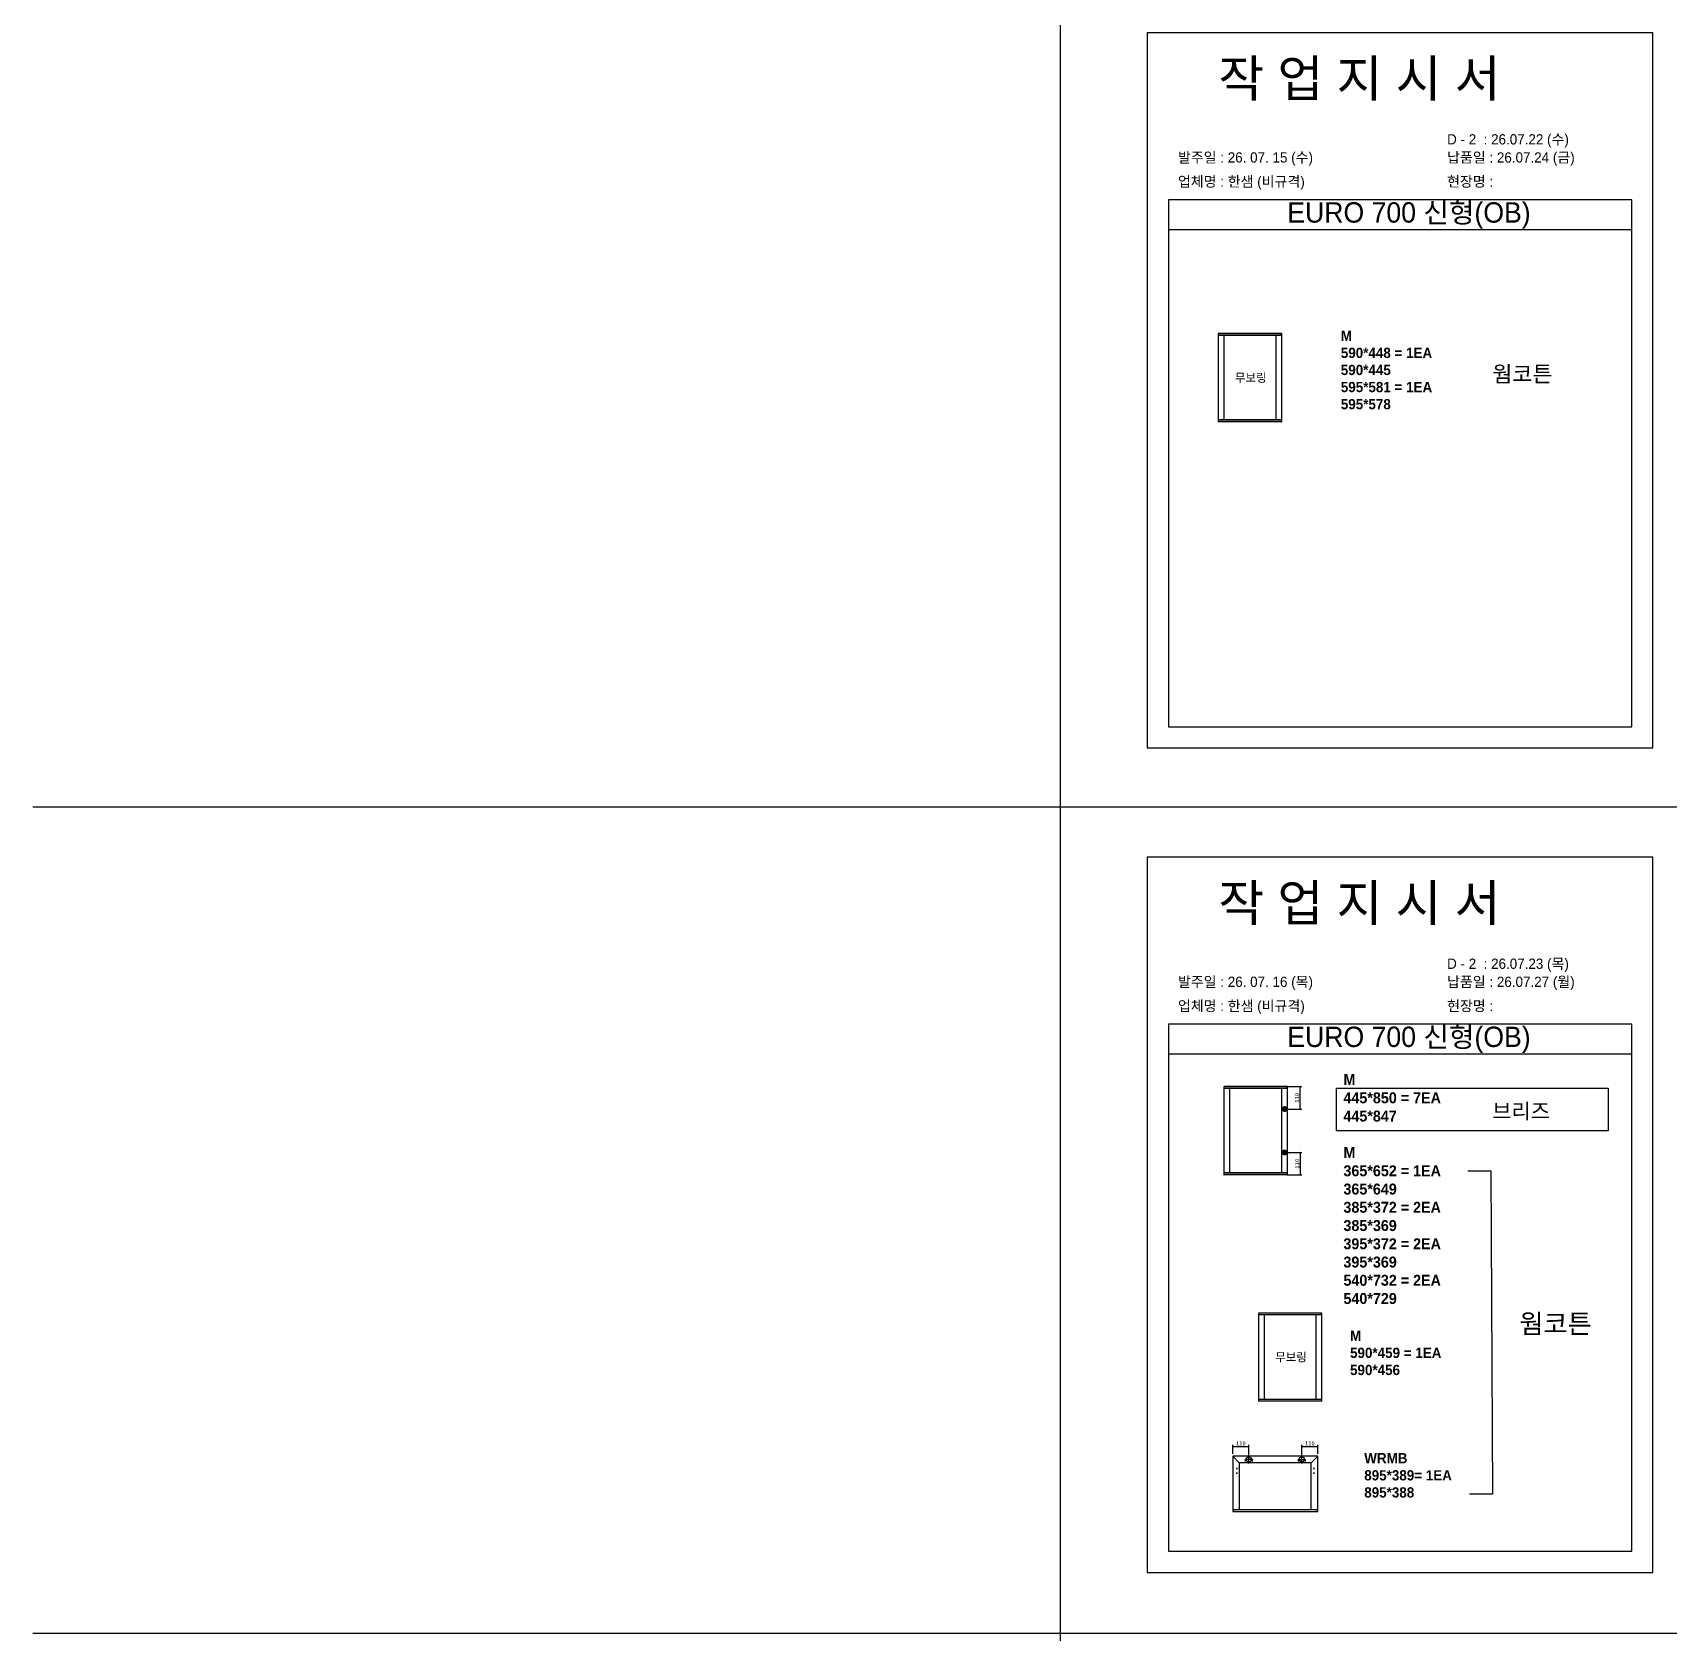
# Model space of a CAD drawing. Header units: millimetres. Extents: x -44117 to 256353, y -2095463 to 65325.
# Drawn here: x 104197 to 113917, y -1131831 to -1122327 of the extents above; entities that cross this region are included whole.
import ezdxf

# ---------------------------------------------------------------- set-up
doc = ezdxf.new("R2010")
doc.units = ezdxf.units.MM
doc.header["$LTSCALE"] = 10
doc.layers.add('Layer1', color=7, linetype='Continuous', lineweight=70)
doc.styles.add('MtX_Gulim', font='')
doc.styles.get('MtX_Gulim').set_extended_font_data('Gulim', bold=True)
doc.dimstyles.new('ISO-25', dxfattribs={"dimtxt": 2.5, "dimasz": 2.5, "dimexe": 1, "dimexo": 1, "dimtad": 1, "dimtxsty": 'Standard', "dimblk": 'ARCHTICK', "dimcen": 2.5, "dimadec": 0, "dimazin": 0, "dimtfac": 1, "dimtmove": 0, "dimatfit": 3, "dimfxl": 0, "dimarcsym": 0})

# ---------------------------------------------------------------- blocks, each defined once
blk = doc.blocks.new('_ArchTick')
at = {"color": 0, "linetype": 'ByBlock', "const_width": 0.15}
blk.add_lwpolyline([(-0.5, -0.5), (0.5, 0.5)], dxfattribs=at)
blk = doc.blocks.new('*D7878')
at = {"color": 0, "lineweight": -2}
for p, q in [((111647.6112257879, -1128585.263671015), (111733.7988264137, -1128585.263671015)), ((111723.7988264137, -1128718.252670341), (111723.7988264137, -1128585.263671015)), ((111647.6112257879, -1128718.252670341), (111733.7988264137, -1128718.252670341))]:
    blk.add_line(p, q, dxfattribs=at)
at = {"layer": 'Defpoints', "color": 0}
for p in [(111632.6112257879, -1128585.263671015), (111723.7988264137, -1128585.263671015), (111632.6112257879, -1128718.252670341)]:
    blk.add_point(p, dxfattribs=at)
at = {"color": 0, "lineweight": -2, "xscale": 10, "yscale": 10, "zscale": 10}
for p, rotation in [((111723.7988264137, -1128585.263671015), 90), ((111723.7988264137, -1128718.252670341), 270)]:
    blk.add_blockref('_ArchTick', p, dxfattribs=dict(at, rotation=rotation))
at = {"color": 0, "insert": (111705.0488264137, -1128651.758170678), "char_height": 25, "attachment_point": 5, "rotation": 90}
blk.add_mtext('110', dxfattribs=at)
blk = doc.blocks.new('*D7879')
at = {"color": 0, "lineweight": -2}
for p, q in [((111647.6112257879, -1128976.823173663), (111735.2572992933, -1128976.823173663)), ((111725.2572992933, -1128976.823173663), (111725.2572992933, -1129108.979943201)), ((111647.6112257879, -1129108.979943201), (111735.2572992933, -1129108.979943201))]:
    blk.add_line(p, q, dxfattribs=at)
at = {"layer": 'Defpoints', "color": 0}
for p in [(111632.6112257879, -1128976.823173663), (111632.6112257879, -1129108.979943201), (111725.2572992933, -1129108.979943201)]:
    blk.add_point(p, dxfattribs=at)
at = {"color": 0, "lineweight": -2, "xscale": 10, "yscale": 10, "zscale": 10}
for p, rotation in [((111725.2572992933, -1128976.823173663), 90), ((111725.2572992933, -1129108.979943201), 270)]:
    blk.add_blockref('_ArchTick', p, dxfattribs=dict(at, rotation=rotation))
at = {"color": 0, "insert": (111706.5072992933, -1129042.901558432), "char_height": 25, "attachment_point": 5, "rotation": 90}
blk.add_mtext('110', dxfattribs=at)
blk = doc.blocks.new('*D7880')
at = {"color": 0, "lineweight": -2}
for p, q in [((111324.7011520131, -1130765.731956411), (111324.7011520131, -1130712.838813985)), ((111419.0728242832, -1130784.346549487), (111419.0728242832, -1130712.838813985)), ((111324.7011520131, -1130722.838813985), (111419.0728242832, -1130722.838813985))]:
    blk.add_line(p, q, dxfattribs=at)
at = {"layer": 'Defpoints', "color": 0}
for p in [(111324.7011520131, -1130780.731956411), (111419.0728242832, -1130722.838813985), (111419.0728242832, -1130799.346549487)]:
    blk.add_point(p, dxfattribs=at)
at = {"color": 0, "lineweight": -2, "xscale": 10, "yscale": 10, "zscale": 10, "rotation": 180}
blk.add_blockref('_ArchTick', (111324.7011520131, -1130722.838813985), dxfattribs=at)
at = {"color": 0, "lineweight": -2, "xscale": 10, "yscale": 10, "zscale": 10}
blk.add_blockref('_ArchTick', (111419.0728242832, -1130722.838813985), dxfattribs=at)
at = {"color": 0, "insert": (111371.8869881481, -1130704.088813985), "char_height": 25, "attachment_point": 5}
blk.add_mtext('110', dxfattribs=at)
blk = doc.blocks.new('*D7881')
at = {"color": 0, "lineweight": -2}
for p, q in [((111734.3514514301, -1130784.346549487), (111734.3514514301, -1130712.838813985)), ((111828.7231093512, -1130765.731956411), (111828.7231093512, -1130712.838813985)), ((111734.3514514301, -1130722.838813985), (111828.7231093512, -1130722.838813985))]:
    blk.add_line(p, q, dxfattribs=at)
at = {"layer": 'Defpoints', "color": 0}
for p in [(111734.3514514301, -1130799.346549487), (111828.7231093512, -1130722.838813985), (111828.7231093512, -1130780.731956411)]:
    blk.add_point(p, dxfattribs=at)
at = {"color": 0, "lineweight": -2, "xscale": 10, "yscale": 10, "zscale": 10, "rotation": 180}
blk.add_blockref('_ArchTick', (111734.3514514301, -1130722.838813985), dxfattribs=at)
at = {"color": 0, "lineweight": -2, "xscale": 10, "yscale": 10, "zscale": 10}
blk.add_blockref('_ArchTick', (111828.7231093512, -1130722.838813985), dxfattribs=at)
at = {"color": 0, "insert": (111781.5372803907, -1130704.088813985), "char_height": 25, "attachment_point": 5}
blk.add_mtext('110', dxfattribs=at)

msp = doc.modelspace()

# ---------------------------------------------------------------- linework, layer by layer
for p, q in [((113694.6115152796, -1123319.414516881), (110941.7304952045, -1123319.414516881)), ((113694.6115152796, -1123498.173024679), (110941.7304952045, -1123498.173024679)), ((111237.6949384153, -1124114.159614958), (111237.6949384153, -1124637.123408783)), ((111614.7521343554, -1124114.836834259), (111237.6949384153, -1124114.836834259)), ((111614.7521343554, -1124125.070370368), (111237.6949384153, -1124125.070370368)), ((111614.3759014102, -1124113.783382012), (111238.0711713605, -1124113.783382012)), ((111271.1796705379, -1124124.317904477), (111271.1796705379, -1124626.212665842)), ((111580.8911692875, -1124626.212665842), (111580.8911692875, -1124125.070370368)), ((111612.8709696294, -1124125.070370368), (111612.8709696294, -1124113.783382012)), ((111614.7521343554, -1124637.123408783), (111614.7521343554, -1124114.159614958)), ((111614.7521343554, -1124626.212665842), (111237.6949384153, -1124626.212665842)), ((111614.7521343554, -1124636.446201951), (111237.6949384153, -1124636.446201951)), ((111614.3759014102, -1124637.499654198), (111238.0711713605, -1124637.499654198)), ((111239.5761031413, -1124637.499654198), (111239.5761031413, -1124626.212665842)), ((111612.8709696294, -1124626.212665842), (111612.8709696294, -1124637.499654198)), ((113694.6115152796, -1128214.782549411), (110941.7304952045, -1128214.782549411)), ((113694.6115152796, -1128393.541057208), (110941.7304952045, -1128393.541057208)), ((111271.8263127415, -1128585.639903961), (111271.8263127415, -1129108.603697786)), ((111648.8835086815, -1128586.317123262), (111271.8263127415, -1128586.317123262)), ((111648.8835086815, -1128596.550659371), (111271.8263127415, -1128596.550659371)), ((111648.5072757363, -1128585.263671015), (111272.2025456867, -1128585.263671015)), ((111305.3110448641, -1128595.79819348), (111305.3110448641, -1129097.692954845)), ((111615.0225436137, -1129097.692954845), (111615.0225436137, -1128596.550659371)), ((111647.0023439555, -1128596.550659371), (111647.0023439555, -1128585.263671015)), ((111648.8835086815, -1129108.603697786), (111648.8835086815, -1128585.639903961)), ((111648.8835086815, -1129097.692954845), (111271.8263127415, -1129097.692954845)), ((111648.8835086815, -1129107.926490955), (111271.8263127415, -1129107.926490955)), ((111648.5072757363, -1129108.979943201), (111272.2025456867, -1129108.979943201)), ((111273.7074774674, -1129108.979943201), (111273.7074774674, -1129097.692954845)), ((111647.0023439555, -1129097.692954845), (111647.0023439555, -1129108.979943201)), ((111476.5779895721, -1129930.3629298), (111476.5779895721, -1130453.326723625)), ((111853.6351855121, -1129931.040149101), (111476.5779895721, -1129931.040149101)), ((111853.2589525669, -1129929.986696854), (111476.9542225172, -1129929.986696854)), ((111851.7540207861, -1129941.273685211), (111851.7540207861, -1129929.986696854)), ((111853.6351855121, -1130453.326723625), (111853.6351855121, -1129930.3629298)), ((111853.6351855121, -1129941.273685211), (111476.5779895721, -1129941.273685211)), ((111510.0627216947, -1129940.52121932), (111510.0627216947, -1130442.415980685)), ((111819.7742204443, -1130442.415980685), (111819.7742204443, -1129941.273685211)), ((111853.6351855121, -1130442.415980685), (111476.5779895721, -1130442.415980685)), ((111853.6351855121, -1130452.649516794), (111476.5779895721, -1130452.649516794)), ((111853.2589525669, -1130453.702969041), (111476.9542225172, -1130453.702969041)), ((111478.459154298, -1130453.702969041), (111478.459154298, -1130442.415980685)), ((111851.7540207861, -1130442.415980685), (111851.7540207861, -1130453.702969041)), ((111324.2682544998, -1130780.731956411), (111324.2682544998, -1131108.868271568)), ((111362.7961331922, -1130819.259835104), (111324.3950472458, -1130780.425851644)), ((111828.7231093511, -1130780.299058898), (111324.7011520131, -1130780.299058898)), ((111442.6853477331, -1130799.346549487), (111395.4603008332, -1130799.346549487)), ((111403.0556110859, -1130808.004499755), (111396.1292508715, -1130808.004499755)), ((111399.5924309787, -1130804.541319649), (111399.5924309787, -1130811.467679862)), ((111419.0728171087, -1130822.959072937), (111419.0728171087, -1130775.734026037)), ((111442.0163872918, -1130808.004499755), (111435.0900270774, -1130808.004499755)), ((111438.5532071846, -1130804.541319649), (111438.5532071846, -1130811.467679862)), ((111710.7389279802, -1130799.346549487), (111757.9639748801, -1130799.346549487)), ((111718.3342525819, -1130808.004499755), (111711.4078923675, -1130808.004499755)), ((111714.8710724747, -1130804.541319649), (111714.8710724747, -1130811.467679862)), ((111734.3514586046, -1130822.959072937), (111734.3514586046, -1130775.734026037)), ((111757.2950287878, -1130808.004499755), (111750.3686685734, -1130808.004499755)), ((111753.8318486806, -1130804.541319649), (111753.8318486806, -1130811.467679862)), ((111790.628128172, -1130819.259835104), (111829.0292141184, -1130780.425851644)), ((111829.1560068645, -1131108.868271568), (111829.1560068645, -1130780.731956411)), ((111343.7486497772, -1130853.025842464), (111352.4066000452, -1130853.025842464)), ((111343.7486497772, -1130880.731282007), (111352.4066000452, -1130880.731282007)), ((111348.0776249112, -1130848.696866015), (111348.0776249112, -1130857.354816283)), ((111348.0776249112, -1130876.402305557), (111348.0776249112, -1130885.060255825)), ((111362.7961331922, -1130819.259835104), (111362.7961331922, -1131097.180038705)), ((111790.628128172, -1130819.259835104), (111362.7961331922, -1130819.259835104)), ((111790.628128172, -1131096.314243679), (111790.628128172, -1130819.259835104)), ((111809.6756259361, -1130853.025842464), (111801.0176756681, -1130853.025842464)), ((111809.6756259361, -1130880.731282007), (111801.0176756681, -1130880.731282007)), ((111805.3466508021, -1130848.696866015), (111805.3466508021, -1130857.354816283)), ((111805.3466508021, -1130876.402305557), (111805.3466508021, -1130885.060255825)), ((111324.2682544998, -1131096.314243679), (111829.1560068645, -1131096.314243679)), ((111326.4327420667, -1131096.314243679), (111326.4327420667, -1131109.301169081)), ((111826.9915192975, -1131109.301169081), (111826.9915192975, -1131096.314243679)), ((111324.2682544998, -1131108.089056044), (111828.7231093511, -1131108.089056044)), ((111324.7011520131, -1131109.301169081), (111828.7231093511, -1131109.301169081))]:
    msp.add_line(p, q)
at = {"color": 1}
for p, q in [((104196.7372060149, -1126924.081672081), (196465.8840699345, -1126924.081672081)), ((104196.7372060149, -1131831.416614102), (196465.8840699345, -1131831.416614102))]:
    msp.add_line(p, q, dxfattribs=at)
for p in [(110300.4966922844, 21924.93660311533), (110300.4966922844, 14161.07811343895), (110300.4966922844, 18584.38996922089), (110300.4966922844, 10820.53147954452), (110300.4966922844, 18627.87120828997), (110300.4966922844, 10864.01271861359), (110300.4966922844, 15287.32457439553), (110300.4966922844, 7523.466084719155), (110300.4966922844, 3746.751151440185), (110300.4966922844, 21924.93660311533), (110300.4966922844, 14161.07811343895), (110300.4966922844, 18584.38996922089), (110300.4966922844, 10820.53147954452), (110300.4966922844, 18627.87120828997), (110300.4966922844, 10864.01271861359), (110300.4966922844, 15287.32457439553), (110300.4966922844, 7523.466084719155), (110300.4966922844, 3746.751151440185), (110300.4966922844, 21924.93660311533), (110300.4966922844, 14161.07811343895), (110300.4966922844, 18584.38996922089), (110300.4966922844, 10820.53147954452), (110300.4966922844, 18627.87120828997), (110300.4966922844, 10864.01271861359), (110300.4966922844, 15287.32457439553), (110300.4966922844, 7523.466084719155), (110300.4966922844, 3746.751151440185), (110300.4966922844, 21924.93660311533), (110300.4966922844, 14161.07811343895), (110300.4966922844, 18584.38996922089), (110300.4966922844, 10820.53147954452), (110300.4966922844, 18627.87120828997), (110300.4966922844, 10864.01271861359), (110300.4966922844, 15287.32457439553), (110300.4966922844, 7523.466084719155), (110300.4966922844, 3746.751151440185), (110300.4966922844, 21924.93660311533), (110300.4966922844, 14161.07811343895), (110300.4966922844, 18584.38996922089), (110300.4966922844, 10820.53147954452), (110300.4966922844, 18627.87120828997), (110300.4966922844, 10864.01271861359), (110300.4966922844, 15287.32457439553), (110300.4966922844, 7523.466084719155), (110300.4966922844, 3746.751151440185), (110300.4966922844, 21924.93660311533), (110300.4966922844, 14161.07811343895), (110300.4966922844, 18584.38996922089), (110300.4966922844, 10820.53147954452), (110300.4966922844, 18627.87120828997), (110300.4966922844, 10864.01271861359), (110300.4966922844, 15287.32457439553), (110300.4966922844, 7523.466084719155), (110300.4966922844, 3746.751151440185), (110300.4966922844, 21924.93660311533), (110300.4966922844, 14161.07811343895), (110300.4966922844, 18584.38996922089), (110300.4966922844, 10820.53147954452), (110300.4966922844, 18627.87120828997), (110300.4966922844, 10864.01271861359), (110300.4966922844, 15287.32457439553), (110300.4966922844, 7523.466084719155), (110300.4966922844, 3746.751151440185), (110300.4966922844, 21924.93660311533), (110300.4966922844, 14161.07811343895), (110300.4966922844, 18584.38996922089), (110300.4966922844, 10820.53147954452), (110300.4966922844, 18627.87120828997), (110300.4966922844, 10864.01271861359), (110300.4966922844, 15287.32457439553), (110300.4966922844, 7523.466084719155), (110300.4966922844, 3746.751151440185), (110300.4966922844, 21924.93660311533), (110300.4966922844, 14161.07811343895), (110300.4966922844, 18584.38996922089), (110300.4966922844, 10820.53147954452), (110300.4966922844, 18627.87120828997), (110300.4966922844, 10864.01271861359), (110300.4966922844, 15287.32457439553), (110300.4966922844, 7523.466084719155), (110300.4966922844, 3746.751151440185), (110300.4966922844, 21924.93660311533), (110300.4966922844, 14161.07811343895), (110300.4966922844, 18584.38996922089), (110300.4966922844, 10820.53147954452), (110300.4966922844, 18627.87120828997), (110300.4966922844, 10864.01271861359), (110300.4966922844, 15287.32457439553), (110300.4966922844, 7523.466084719155), (110300.4966922844, 3746.751151440185), (110300.4966922844, 12702.87181973182), (110300.4966922844, 4939.013330055444), (110300.4966922844, 9362.325185837384), (110300.4966922844, 1598.466696161006), (110300.4966922844, 9405.806424906463), (110300.4966922844, 1641.947935230084), (110300.4966922844, 6065.259791012024), (110300.4966922844, -1698.598698664355), (110300.4966922844, -5475.313631943325), (110300.4966922844, 12702.87181973182), (110300.4966922844, 4939.013330055444), (110300.4966922844, 9362.325185837384), (110300.4966922844, 1598.466696161006), (110300.4966922844, 9405.806424906463), (110300.4966922844, 1641.947935230084), (110300.4966922844, 6065.259791012024), (110300.4966922844, -1698.598698664355), (110300.4966922844, -5475.313631943325), (110300.4966922844, 12702.87181973182), (110300.4966922844, 4939.013330055444), (110300.4966922844, 9362.325185837384), (110300.4966922844, 1598.466696161006), (110300.4966922844, 9405.806424906463), (110300.4966922844, 1641.947935230084), (110300.4966922844, 6065.259791012024), (110300.4966922844, -1698.598698664355), (110300.4966922844, -5475.313631943325), (110300.4966922844, 12702.87181973182), (110300.4966922844, 4939.013330055444), (110300.4966922844, 9362.325185837384), (110300.4966922844, 1598.466696161006), (110300.4966922844, 9405.806424906463), (110300.4966922844, 1641.947935230084), (110300.4966922844, 6065.259791012024), (110300.4966922844, -1698.598698664355), (110300.4966922844, -5475.313631943325), (110300.4966922844, 12702.87181973182), (110300.4966922844, 4939.013330055444), (110300.4966922844, 9362.325185837384), (110300.4966922844, 1598.466696161006), (110300.4966922844, 9405.806424906463), (110300.4966922844, 1641.947935230084), (110300.4966922844, 6065.259791012024), (110300.4966922844, -1698.598698664355), (110300.4966922844, -5475.313631943325)]:
    msp.add_xline(p, (0, 1), dxfattribs=at)
for points in [[(110816.5995397465, -1126574.303550413), (113819.7424707375, -1126574.303550413), (113819.7424707375, -1122327.001405154), (110816.5995397465, -1122327.001405154)], [(110816.5995397465, -1131469.671582942), (113819.7424707375, -1131469.671582942), (113819.7424707375, -1127222.369437684), (110816.5995397465, -1127222.369437684)], [(111939.7818756837, -1128593.516582856), (113554.0809106615, -1128593.516582856), (113554.0809106615, -1128848.652257903), (111939.7818756837, -1128848.652257903)]]:
    msp.add_lwpolyline(points, close=True)
for points in [[(110941.7304952045, -1123319.414516881), (110941.7304952045, -1126449.172594955), (113694.6115152796, -1126449.172594955), (113694.6115152796, -1123319.414516881)], [(110941.7304952045, -1128214.782549411), (110941.7304952045, -1131344.540627485), (113694.6115152796, -1131344.540627485), (113694.6115152796, -1128214.782549411)], [(112720.073756866, -1129085.749737668), (112856.5309313598, -1129085.749737668), (112866.2542709307, -1131006.048366291), (112729.7970964369, -1131006.048366291)]]:
    msp.add_lwpolyline(points)
for centre, radius in [((111399.5924309787, -1130808.004499755), 1.385272042876751), ((111419.0728171087, -1130799.346549487), 15.15141296896446), ((111438.5532071846, -1130808.004499755), 1.385272042876751), ((111714.8710724747, -1130808.004499755), 1.385272042876751), ((111734.3514586046, -1130799.346549487), 15.15141296896446), ((111753.8318486806, -1130808.004499755), 1.385272042876751), ((111348.0776249112, -1130853.025841149), 1.298692540196954), ((111348.0776249112, -1130880.731280691), 1.298692540196954), ((111805.3466508021, -1130853.025841149), 1.298692540196954), ((111805.3466508021, -1130880.731280691), 1.298692540196954)]:
    msp.add_circle(centre, radius)
for centre, radius, start, end in [((111614.3759014102, -1124114.159614958), 0.3762329451979292, 0, 90), ((111238.0711713605, -1124637.123421253), 0.3762329451979295, 180, 270), ((111614.3759014102, -1124637.123421253), 0.3762329451979292, 270, 0), ((111648.5072757363, -1128585.639903961), 0.3762329451979292, 0, 90), ((111272.2025456867, -1129108.603710256), 0.3762329451979295, 180, 270), ((111648.5072757363, -1129108.603710256), 0.3762329451979292, 270, 0), ((111853.2589525669, -1129930.3629298), 0.3762329451979292, 0, 90), ((111476.9542225172, -1130453.326736096), 0.3762329451979295, 180, 270), ((111853.2589525669, -1130453.326736096), 0.3762329451979292, 270, 0), ((111324.7011520131, -1130780.731956411), 0.4328975133989847, 90, 180), ((111828.7231093511, -1130780.731956411), 0.4328975133989845, 0, 90), ((111324.7011520131, -1131108.868271568), 0.4328975133989847, 180, 270), ((111828.7231093511, -1131108.868271568), 0.4328975133989845, 270, 0)]:
    msp.add_arc(centre, radius, start, end)
at = {"layer": 'Layer1'}
for p, q in [((111632.6112257879, -1128704.386178146), (111632.6112257879, -1128732.119162537)), ((111632.6112257879, -1128990.689665859), (111632.6112257879, -1128962.956681467))]:
    msp.add_line(p, q, dxfattribs=at)
for points in [[(111646.4777179837, -1128718.252670341), (111618.744733592, -1128718.252670341)], [(111646.4777179837, -1128976.823173663), (111618.744733592, -1128976.823173663)]]:
    msp.add_lwpolyline(points, close=True, dxfattribs=at)
for centre in [(111632.6112257879, -1128718.252670341), (111632.6112257879, -1128976.823173663)]:
    msp.add_circle(centre, 9.244328130579406, dxfattribs=at)

# ---------------------------------------------------------------- texts
at = {"linetype": 'Continuous', "style": 'MtX_Gulim'}
for s, height, p in [('브리즈', 91.23871389244204, (112864.6142809154, -1128776.578798973)), ('웜코튼', 114.1903968347905, (113026.0528042193, -1130050.39603116))]:
    msp.add_text(s, height=height, dxfattribs=at).set_placement(p)
at = {"attachment_point": 1}
for s, width, gutter_width, heights, insert, char_height in [('{\\fGulim|b0|i0|c129|p50;작 업 지 시 서}', 5121.296951961584, 19.35591821078906, [-241.3226809470841], (111238.8058830704, -1122489.778390417), 216.7862839608375), ('{\\fGulim|b0|i0|c129|p50;\\C1;D - 2  : 26.07.22 (수)}', 5874.432147175323, 22.20238920767984, [62.32695565935605], (112597.0807176096, -1122929.614509379), 60.92335598587348), ('\\pt11;{\\fGulim|b0|i0|c129|p50;발주일 : 26. 07. 15 (수)}', 5874.432147175323, 22.20238920767984, [61.2859131100375], (110998.5478011892, -1123037.013011131), 60.92335598587348), ('{\\fGulim|b0|i0|c129|p50;납품일 : 26.07.24 (금)}', 5874.432147175323, 22.20238920767984, [62.32695565935605], (112597.0807176096, -1123037.013011131), 60.92335598587348), ('{\\fGulim|b0|i0|c129|p50;업체명 : 한샘 (비규격)}', 5874.432147175323, 22.20238920767984, [64.14321788595585], (110998.5478011892, -1123180.273799537), 60.92335598587348), ('{\\fGulim|b0|i0|c129|p50;현장명 : }', 5874.432147175323, 22.20238920767984, [-67.9810550148628], (112597.0807176096, -1123180.273799537), 60.92335598587348), ('{\\fGulim|b0|i0|c129|p50;EURO 700 신형(OB)}', 2854.900365245303, 10.79008276379565, [-152.0668921065422], (111647.9156877649, -1123333.709246895), 120.8489269545113), ('{\\f굴림|b1|i0|c129|p50;M\\P590*448 = 1EA\\P\\C1;590*445\\P\\C256;595*581 = 1EA\\P\\C1;595*578}', 24729.76360464521, 318.0466706449355, [3896.04217938072], (111965.7925791662, -1124095.896680319), 60.9234), ('{\\fGulim|b0|i0|c129|p50;작 업 지 시 서}', 5121.296951961584, 19.35591821078906, [-241.3226809470841], (111238.8058830704, -1127385.146422947), 216.7862839608375), ('{\\fGulim|b0|i0|c129|p50;\\C1;D - 2  : 26.07.23 (목)}', 5874.432147175323, 22.20238920767984, [62.32695565935605], (112597.0807176096, -1127824.982541909), 60.92335598587348), ('\\pt11;{\\fGulim|b0|i0|c129|p50;발주일 : 26. 07. 16 (목)}', 5874.432147175323, 22.20238920767984, [61.2859131100375], (110998.5478011892, -1127932.38104366), 60.92335598587348), ('{\\fGulim|b0|i0|c129|p50;납품일 : 26.07.27 (월)}', 5874.432147175323, 22.20238920767984, [62.32695565935605], (112597.0807176096, -1127932.38104366), 60.92335598587348), ('{\\fGulim|b0|i0|c129|p50;업체명 : 한샘 (비규격)}', 5874.432147175323, 22.20238920767984, [64.14321788595585], (110998.5478011892, -1128075.641832066), 60.92335598587348), ('{\\fGulim|b0|i0|c129|p50;현장명 : }', 5874.432147175323, 22.20238920767984, [-67.9810550148628], (112597.0807176096, -1128075.641832066), 60.92335598587348), ('{\\fGulim|b0|i0|c129|p50;EURO 700 신형(OB)}', 2854.900365245303, 10.79008276379565, [-152.0668921065422], (111647.9156877649, -1128229.077279424), 120.8489269545113), ('{\\f굴림|b1|i0|c129|p50;M\\P445*850 = 7EA\\P\\C1;445*847\\P\\P\\C256;M\\P365*652 = 1EA\\P\\C1;365*649\\P\\C256;385*372 = 2EA\\P\\C1;385*369\\P\\C256;395*372 = 2EA\\P\\C1;395*369\\P\\C256;540*732 = 2EA\\P\\C1;540*729}', 24729.76360464521, 318.0466706449355, [3896.04217938072], (111981.3707312878, -1128510.947736454), 65), ('{\\f굴림|b1|i0|c129|p50;M\\P590*459 = 1EA\\P\\C1;590*456', 24729.76360464521, 318.0466706449355, [3896.04217938072], (112020.6379936703, -1130034.19325655), 60.9234), ('{\\f굴림|b1|i0|c129|p50;WRMB\\P895*389= 1EA\\P\\C1;895*388}', 29239.48673065499, 376.0457056817471, [-265.9354761904762], (112105.0061525178, -1130761.33809044), 60.9234)]:
    msp.add_mtext_dynamic_manual_height_columns(s, width=width, gutter_width=gutter_width, heights=heights, dxfattribs=dict(at, insert=insert, char_height=char_height))
at = {"color": 1, "attachment_point": 1}
for s, heights, insert, char_height in [('{\\f굴림|b1|i0|c129|p50;\\C256;웜코튼}', [-102.5396825396825], (112865.4780174356, -1124305.946298227), 95), ('{\\f굴림|b1|i0|c129|p50;\\C256;무보링}', [-55.68783068783068], (111337.0136872913, -1124350.804966996), 50), ('{\\f굴림|b1|i0|c129|p50;\\C256;무보링}', [-55.68783068783068], (111575.896738448, -1130167.008281838), 50)]:
    msp.add_mtext_dynamic_manual_height_columns(s, width=19239.41734471067, gutter_width=247.4359532690505, heights=heights, dxfattribs=dict(at, insert=insert, char_height=char_height))

# ---------------------------------------------------------------- dimensions: what is measured, and where the dimension line sits
dim = msp.add_linear_dim(base=(111723.7988264137, -1128585.263671015), p1=(111632.6112257879, -1128718.252670341), p2=(111632.6112257879, -1128585.263671015), angle=90, text='110', dimstyle='ISO-25', override={"dimscale": 10, "dimasz": 1, "dimexo": 1.5, "dimtxsty": 'Standard'})
dim.commit()
dim.dimension.update_dxf_attribs({"geometry": '*D7878', "text_midpoint": (111705.0488264137, -1128651.758170678), "insert": (-1.455191522836685e-11, 0)})
dim = msp.add_linear_dim(base=(111725.2572992933, -1129108.979943201), p1=(111632.6112257879, -1128976.823173663), p2=(111632.6112257879, -1129108.979943201), angle=90, text='110', dimstyle='ISO-25', override={"dimscale": 10, "dimasz": 1, "dimexo": 1.5, "dimtxsty": 'Standard'})
dim.commit()
dim.dimension.update_dxf_attribs({"geometry": '*D7879', "text_midpoint": (111706.5072992933, -1129042.901558432)})
for base, p1, p2, picture, middle in [((111419.0728242832, -1130722.838813985), (111324.7011520131, -1130780.731956411), (111419.0728242832, -1130799.346549487), '*D7880', (111371.8869881481, -1130704.088813985)), ((111828.7231093512, -1130722.838813985), (111734.3514514301, -1130799.346549487), (111828.7231093512, -1130780.731956411), '*D7881', (111781.5372803907, -1130704.088813985))]:
    dim = msp.add_linear_dim(base=base, p1=p1, p2=p2, text='110', dimstyle='ISO-25', override={"dimscale": 10, "dimasz": 1, "dimexo": 1.5, "dimtxsty": 'Standard'})
    dim.commit()
    dim.dimension.update_dxf_attribs({"geometry": picture, "text_midpoint": middle})

doc.saveas('drawing.dxf')
